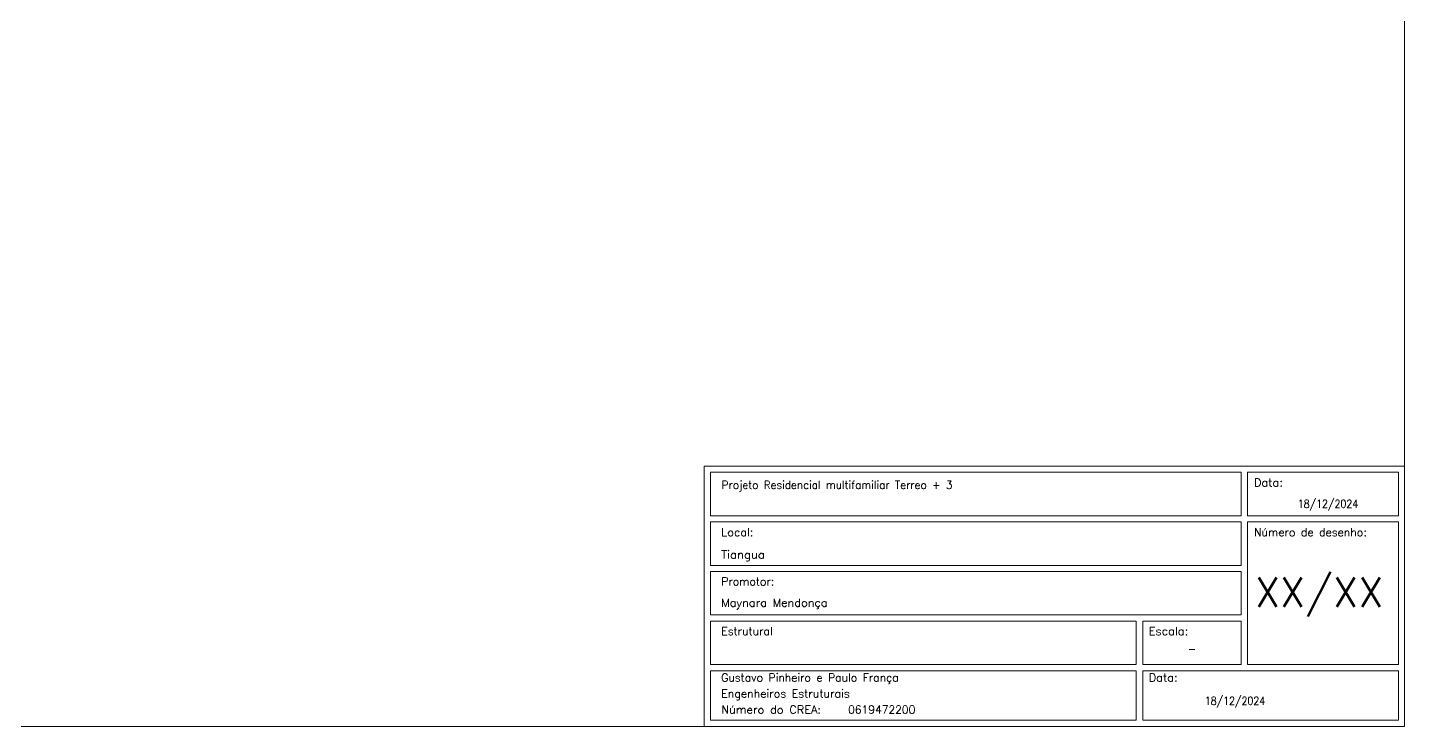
# Model space of a CAD drawing. Header units: metres. Extents: x 0 to 119, y 0 to 84.
# Drawn here: x 84.4 to 118.8, y 0 to 17.45 of the extents above; entities that cross this region are included whole.
import ezdxf
from ezdxf.enums import TextEntityAlignment as Align

# ---------------------------------------------------------------- set-up
doc = ezdxf.new("R2010")
doc.units = ezdxf.units.M
for name, color, linetype, lineweight in [('CYPE', 7, 'Continuous', 0), ('QUAD_BORDA', 1, 'Continuous', 20), ('QUAD_LIMITES', 2, 'Continuous', 0)]:
    doc.layers.add(name, color=color, linetype=linetype, lineweight=lineweight)
doc.styles.add('CYPETXT', font='', dxfattribs={"height": 0.2})
doc.styles.get('CYPETXT').set_extended_font_data('romans')

msp = doc.modelspace()

# ---------------------------------------------------------------- linework, layer by layer
at = {"layer": 'CYPE', "color": 176}
for points in [[(101.3, 0), (118.8, 0), (118.8, 6.5), (101.3, 6.5), (101.3, 0)], [(101.46, 5.26), (114.72, 5.26), (114.72, 6.35), (101.46, 6.35), (101.46, 5.26)], [(114.88, 5.26), (118.65, 5.26), (118.65, 6.35), (114.88, 6.35), (114.88, 5.26)], [(101.46, 4.02), (114.72, 4.02), (114.72, 5.11), (101.46, 5.11), (101.46, 4.02)], [(114.88, 1.55), (118.65, 1.55), (118.65, 5.11), (114.88, 5.11), (114.88, 1.55)], [(101.46, 2.79), (114.72, 2.79), (114.72, 3.87), (101.46, 3.87), (101.46, 2.79)], [(101.46, 1.55), (112.1, 1.55), (112.1, 2.63), (101.46, 2.63), (101.46, 1.55)], [(112.26, 1.55), (114.72, 1.55), (114.72, 2.63), (112.26, 2.63), (112.26, 1.55)], [(101.46, 0.16), (112.1, 0.16), (112.1, 1.39), (101.46, 1.39), (101.46, 0.16)], [(112.26, 0.16), (118.65, 0.16), (118.65, 1.39), (112.26, 1.39), (112.26, 0.16)]]:
    msp.add_lwpolyline(points, close=True, dxfattribs=at)
at = {"layer": 'QUAD_BORDA'}
msp.add_lwpolyline([(0, 0), (118.8, 0), (118.8, 84), (0, 84), (0, 0)], close=True, dxfattribs=at)
at = {"layer": 'QUAD_LIMITES'}
msp.add_lwpolyline([(0, 0), (118.8, 0), (118.8, 84), (0, 84), (0, 0)], close=True, dxfattribs=at)

# ---------------------------------------------------------------- texts
at = {"layer": 'CYPE', "color": 216, "style": 'CYPETXT'}
for s, height, width, p, p2 in [('Projeto Residencial multifamiliar Terreo + 3', 0.2, 0.819331, (101.74, 5.93), (107.506, 5.93)), ('18/12/2024', 0.2, 0.769756, (116.134, 5.46), (117.646, 5.46)), ('Tiangua', 0.2, 0.94593, (101.73, 4.19), (102.819, 4.19)), ('XX/XX', 0.733333, 0.89194, (115.064, 2.98667), (118.276, 2.98667)), ('Maynara Mendonça', 0.2, 0.903411, (101.73, 2.99), (104.388, 2.99)), ('Estrutural', 0.2, 0.878156, (101.73, 2.28), (103.017, 2.28)), ('-', 0.4, 0.397358, (113.391, 1.75), (113.589, 1.75)), ('Gustavo Pinheiro e Paulo França', 0.2, 0.846319, (101.73, 1.12), (106.164, 1.12)), ('Engenheiros Estruturais', 0.2, 0.879341, (101.73, 0.72), (104.94, 0.72)), ('18/12/2024', 0.2, 0.769756, (113.81, 0.54), (115.322, 0.54)), ('0619472200', 0.2, 0.872087, (104.9, 0.32), (106.58, 0.32))]:
    msp.add_text(s, height=height, dxfattribs=dict(at, width=width)).set_placement(p, p2, align=Align.FIT)
at = {"layer": 'CYPE', "color": 16, "style": 'CYPETXT'}
for s, width, p, p2 in [('Data:', 0.917635, (115.04, 5.99), (115.76, 5.99)), ('Local:', 0.920205, (101.73, 4.75), (102.534, 4.75)), ('Número de desenho:', 0.861215, (115.04, 4.75), (117.857, 4.75)), ('Promotor:', 0.877082, (101.73, 3.52), (103.053, 3.52)), ('Escala:', 0.925579, (112.41, 2.28), (113.397, 2.28)), ('Data:', 0.917635, (112.41, 1.12), (113.13, 1.12)), ('Número do CREA:', 0.879624, (101.73, 0.32), (104.223, 0.32))]:
    msp.add_text(s, height=0.2, dxfattribs=dict(at, width=width)).set_placement(p, p2, align=Align.FIT)

doc.saveas('drawing.dxf')
